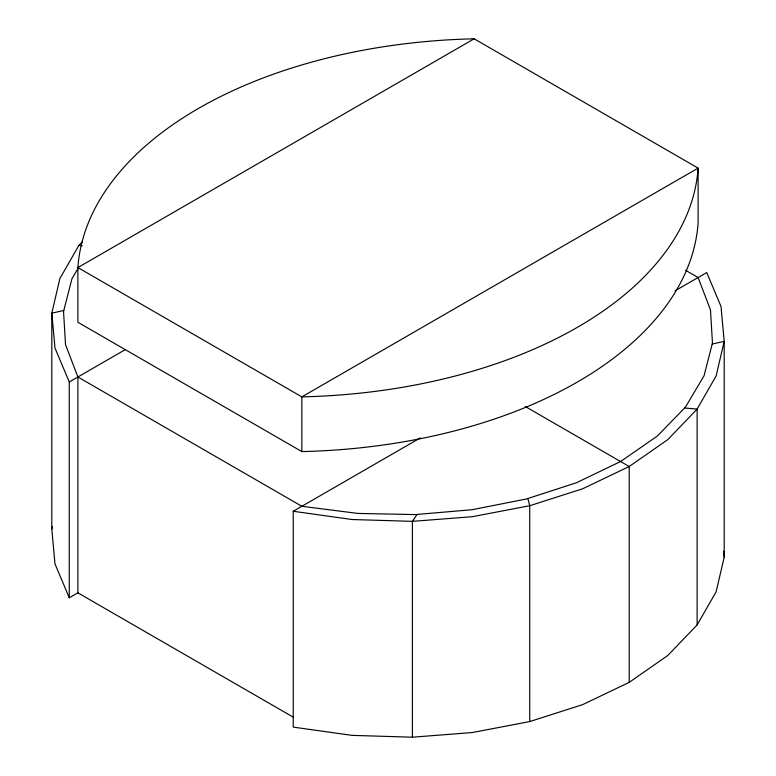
<?xml version="1.0" encoding="UTF-8"?>
<svg xmlns="http://www.w3.org/2000/svg" width="776" height="776" viewBox="0 0 776 776"><rect width="100%" height="100%" fill="white"/><g stroke="black" fill="none" stroke-linecap="round" stroke-linejoin="round"><path stroke-width="1.16" d="M293.483 717.305L77.891 592.835L69.277 597.801L54.98 563.88L51.808 529.009L52.341 526.7M675.042 290.835L706.723 272.551L721.02 306.471L724.192 341.343L724.192 557.187L716.132 591.787L697.12 624.932L667.797 655.477L629.2 682.356L582.64 704.637L529.746 721.564L472.341 732.544L412.395 737.2L352.003 735.367L293.241 727.112L293.241 511.268L420.311 437.906M82.237 241.928L78.88 245.42L59.868 278.565L51.808 313.165L51.808 529.009M77.969 268.593L71.964 278.7L63.535 311.496L65.523 344.622L77.891 376.99L77.891 592.835M417.081 514.43L412.395 521.356L412.395 737.2M474.146 38.8L77.891 267.575L77.891 322.282L301.854 451.584A412.842 238.348 0 0 0 698.109 222.809L698.109 168.111L474.146 38.8A412.842 238.348 0 0 0 77.891 267.575L301.854 396.875L698.109 168.111A412.842 238.348 0 0 1 301.854 396.875L301.854 451.584M69.277 597.801L69.277 381.957L125.062 349.753M63.797 310.458L51.808 313.165L54.98 348.036L69.277 381.957M712.203 344.049L724.192 341.343L716.132 375.943L697.12 409.088L667.797 439.633L629.2 466.512L582.64 488.793L529.746 505.719L472.341 516.7L412.395 521.356L352.003 519.522L293.241 511.268M78.88 245.42L82.295 245.711M684.626 408.001L697.12 409.088L697.12 624.932M685.548 270.271L698.109 277.517L710.476 309.886L712.465 343.021L704.036 375.807L685.441 407.167L657.311 436.063L620.577 461.536L576.461 482.74L526.409 498.978L472.089 509.716L415.305 514.585L357.92 513.431L301.854 506.292L77.891 376.99M525.148 406.44L629.2 466.512L629.2 682.356M527.864 498.512L529.746 505.719L529.746 721.564M723.649 551.173L724.192 557.187"/></g></svg>
